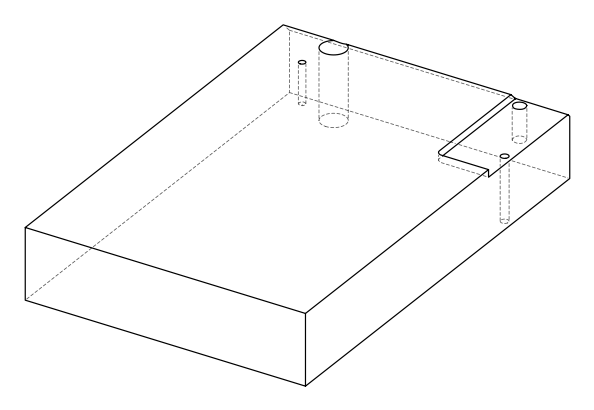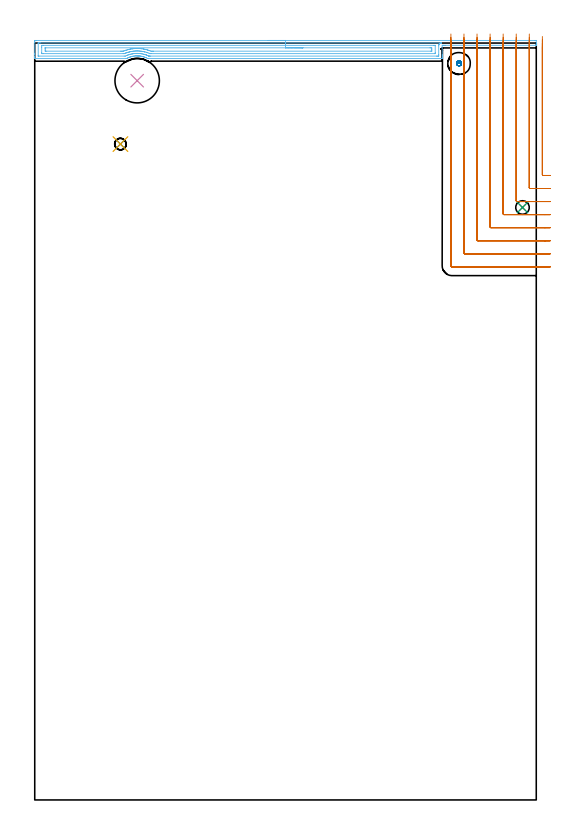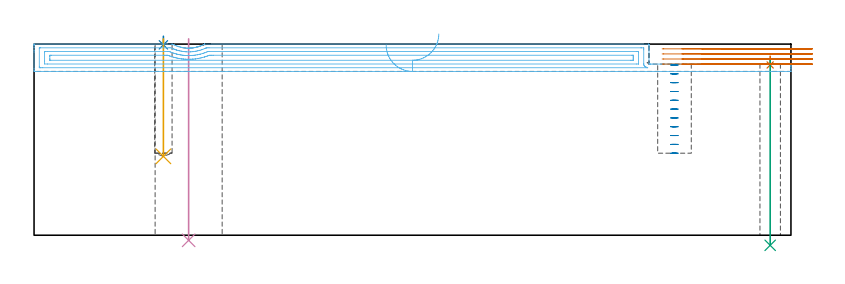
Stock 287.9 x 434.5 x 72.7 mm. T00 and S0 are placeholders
(PLAN: 8 operations, 5 tool changes, 19.1 min)
(1 SPOT_DRILL | STEP1HOLE | NXT0321_9005460120000 | 0.03 min | 739 mm3)
(2 SPOT_DRILL_1 | STEP1POCKET | NXT0321_9005460120000 | 0.03 min | 0 mm3)
(3 DRILL_THROUGH_HOLE_INTO_CENTER | STEP1HOLE | UGT0301_197 | 0.29 min | 3111 mm3)
(4 INDEXABLE_INSERT_DRILL_THROUGH_HOLE_FROM_SOLID | STEP1HOLE_1 | NXT0302_022 | 0.31 min | 37088 mm3)
(5 DRILL_BLIND_HOLE_INTO_CENTER | STEP1POCKET | NXT0301_037 | 0.18 min | 1416 mm3)
(6 AREA_MILL | FG_CHAMFER_SURFACE | UGT0205_001 | 8.18 min | 15560 mm3)
(7 MILL_CORNER_NOTCH_RECTANGULAR | CORNER_NOTCH_RECTANGULAR | UGT0201_128 | Follow Part, ap 2.5, ae 75% | 9.45 min | 51297 mm3)
(8 MILL_BLIND_HOLE_FROM_SOLID_MATERIAL | STEP1POCKET_1 | UGT0201_128 | Spiral | 0.6 min | 4329 mm3)
(TOOL NXT0321_9005460120000 | NC Spot Drill, 142deg, 12mm, Carbide, Uncoated | D12 PA142 FL30 Z2)
(TOOL UGT0301_197 | Twist Drill 7.8 mm | D7.8 PA118 FL73 Z2)
(TOOL NXT0302_022 | Index. Insert Drill 25.5mm [880-D2550L25-03] | D25.5 PA176 FL77 Z2)
(TOOL NXT0301_037 | Carbide Drill 6.6mm [860.1-0660-033A1-MM 2214] | D6.6 PA140 FL53 Z2)
(TOOL UGT0205_001 | Chamfer Mill 20 x 3 x 45 deg. | D20 FL50 Z2)
(TOOL UGT0201_128 | Carbide End Mill 10.0 | D10 FL15 Z4)
(OP 1 SPOT_DRILL)
G17 G21 G94 G90
T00 M6
G54
G17 G0 G90 X280. Y340.1 S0 M3
G43 Z82.7 H0
G94 G81 G98 Z64.764 F250. R68.1
G80
M5
M2
(OP 2 SPOT_DRILL_1)
G17 G21 G94 G90
T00 M6
G54
G17 G0 G90 X49.2 Y376.5 S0 M3
G43 Z82.7 H0
G94 G81 G98 Z72.416 F250. R75.7
G80
M5
M2
(OP 3 DRILL_THROUGH_HOLE_INTO_CENTER)
G17 G21 G94 G90
T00 M6
G54
G17 G0 G90 X280. Y340.1 S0 M3
G43 Z82.7 H0
G94 G73 G98 Z-3.843 F250. Q7.66 R67.1
G80
M5
M2
(OP 4 INDEXABLE_INSERT_DRILL_THROUGH_HOLE_FROM_SOLID)
G17 G21 G94 G90
T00 M6
G54
G17 G0 G90 X58.8 Y412.9 S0 M3
G43 Z82.7 H1
G94 G81 G98 Z-1.945 F250. R74.7
G80
M5
M2
(OP 5 DRILL_BLIND_HOLE_INTO_CENTER)
G17 G21 G94 G90
T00 M6
G54
G17 G0 G90 X49.2 Y376.5 S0 M3
G43 Z82.7 H1
G94 G81 G98 Z30. F250. R74.7
G80
M5
M2
(OP 6 AREA_MILL)
G17 G21 G94 G90
T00 M6
G54
G17 G0 G90 X133.95 Y436. S1061 M3
G43 Z82.7 H0
Z72.3
G94 G1 X133.988 Z71.428 F250.
X134.102 Z70.564
X134.291 Z69.712
X134.553 Z68.88
X134.887 Z68.074
X135.29 Z67.3
X135.758 Z66.564
X136.29 Z65.872
X136.879 Z65.229
X137.522 Z64.64
X138.214 Z64.108
X138.95 Z63.64
X139.724 Z63.237
X140.53 Z62.903
X141.362 Z62.641
X142.214 Z62.452
X143.078 Z62.338
X143.95 Z62.3
X287.286
X287.54 Y435.998 Z62.302
X287.897 Y435.991 Z62.305
X287.899 Y435.948 Z62.349
X287.9 Y434.744 Z63.552
Y434.086 Z64.213
Y433.7 Z64.599
X287.894 Y433.283 Z65.009
X287.89 Y433.202 Z65.088
X287.732 Y433.2 Z65.1
X235.489
X234.596 Y433.199 Z65.096
X234.584 Y433.2 Z65.1
X234.043 Y433.199 Z65.099
X233.9
Y427.733 Z70.563
Y427.151 Z71.148
Y426.709 Z71.59
Y425.98 Z72.318
X233.899 Y425.851 Z72.447
X233.89 Y425.606 Z72.692
X233.702 Y425.6 Z72.7
X64.914
X64.895 Y425.604 Z72.695
X64.874 Y425.61 Z72.689
X64.805 Y425.646 Z72.654
X64.656 Y425.723 Z72.576
X64.072 Y426.002 Z72.296
X63.628 Y426.194 Z72.105
X63.411 Y426.28 Z72.02
X63.18 Y426.368 Z71.928
X62.81 Y426.497 Z71.8
X62.438 Y426.617 Z71.681
X62.288 Y426.66 Z71.638
X62.235 Y426.674 Z71.624
X61.842 Y426.776 Z71.523
X61.395 Y426.876 Z71.421
X61.342 Y426.885 Z71.41
X60.949 Y426.961 Z71.338
X60.503 Y427.029 Z71.269
X60.449 Y427.035 Z71.262
X60.057 Y427.081 Z71.217
X59.74 Y427.108 Z71.191
X59.61 Y427.117 Z71.179
X59.556 Y427.119 Z71.175
X59.338 Y427.13 Z71.167
X59.164 Y427.138 Z71.158
X58.999 Y427.139 Z71.153
X58.8 Y427.142 Z71.151
X58.718 Y427.143 Z71.15
X58.271 Y427.133 Z71.163
X58.219 Y427.13 Z71.166
X57.825 Y427.106 Z71.188
X57.378 Y427.064 Z71.232
X56.933 Y427.004 Z71.29
X56.486 Y426.928 Z71.364
X56.43 Y426.917 Z71.374
X56.269 Y426.887 Z71.411
X56.118 Y426.856 Z71.442
X56.04 Y426.84 Z71.456
X55.984 Y426.825 Z71.468
X55.647 Y426.746 Z71.553
X55.6 Y426.735 Z71.564
X55.162 Y426.617 Z71.682
X54.7 Y426.465 Z71.833
X54.644 Y426.445 Z71.853
X54.255 Y426.306 Z71.993
X53.807 Y426.124 Z72.174
X53.363 Y425.926 Z72.371
X53.135 Y425.815 Z72.482
X52.943 Y425.721 Z72.574
X52.871 Y425.684 Z72.611
X52.713 Y425.604 Z72.69
X52.411 Y425.6 Z72.7
X0.167
X0.01 Y425.602 Z72.688
X0.003 Y425.74 Z72.552
X0. Y425.885 Z72.414
Y426.199 Z72.1
Y426.856 Z71.438
Y428.061 Z70.236
Y428.609 Z69.685
Y435.018 Z63.279
X0.005 Y435.62 Z62.677
X0.01 Y435.993 Z62.305
X0.23 Y435.996 Z62.302
X0.614 Y436. Z62.3
X143.95
Y434.586 Z63.714
X232.97
X233.183 Y434.584 Z63.716
X233.365 Y434.581 Z63.719
X233.423 Y434.579 Z63.721
X233.332 Y434.556 Z63.744
X233.232 Y434.53 Z63.77
X233.123 Y434.499 Z63.801
X233.075 Y434.483 Z63.817
X232.903 Y434.418 Z63.882
X232.809 Y434.377 Z63.923
X232.621 Y434.278 Z64.022
X232.483 Y434.188 Z64.112
X232.312 Y434.048 Z64.252
X232.148 Y433.867 Z64.433
X232.056 Y433.73 Z64.57
X232.025 Y433.671 Z64.629
X231.916 Y433.369 Z64.931
X231.9 Y433.006 Z65.294
Y432.991 Z65.309
Y427.749 Z70.551
X231.898 Y427.303 Z70.997
X231.893 Y427.088 Z71.212
X231.89 Y427.035 Z71.265
X231.884 Y427.021 Z71.279
X231.859 Y427.019 Z71.281
X231.753 Y427.016 Z71.284
X231.023 Y427.014 Z71.286
X230.862
X66.539
X65.807 Y427.016 Z71.284
X65.643 Y427.018 Z71.282
X65.558 Y427.021 Z71.279
X65.431 Y427.069 Z71.231
X65.199 Y427.168 Z71.132
X64.914 Y427.288 Z71.012
X64.153 Y427.604 Z70.696
X64.021 Y427.651 Z70.649
X63.786 Y427.733 Z70.567
X63.128 Y427.938 Z70.362
X62.836 Y428.019 Z70.281
X62.235 Y428.165 Z70.135
X61.676 Y428.281 Z70.019
X61.342 Y428.341 Z69.959
X60.613 Y428.448 Z69.852
X60.525 Y428.459 Z69.841
X60.449 Y428.466 Z69.834
X59.635 Y428.532 Z69.768
X59.556 Y428.536 Z69.764
X58.713 Y428.56 Z69.74
X58.696
X57.841 Y428.529 Z69.771
X57.77 Y428.522 Z69.778
X57.037 Y428.452 Z69.848
X56.877 Y428.432 Z69.868
X56.255 Y428.343 Z69.957
X56.129 Y428.323 Z69.977
X55.984 Y428.295 Z70.005
X55.509 Y428.198 Z70.102
X55.091 Y428.099 Z70.201
X54.794 Y428.024 Z70.276
X54.198 Y427.855 Z70.445
X54.102 Y427.826 Z70.474
X53.816 Y427.733 Z70.567
X53.36 Y427.57 Z70.73
X53.305 Y427.549 Z70.751
X52.986 Y427.42 Z70.88
X52.065 Y427.021 Z71.279
X51.357 Y427.014 Z71.286
X2.4 Y427.015 Z71.285
X2.238 Y427.016 Z71.284
X2.05 Y427.02 Z71.28
X2.011 Y427.021 Z71.279
X2.006 Y427.048 Z71.252
X2.004 Y427.078 Z71.222
X2.001 Y427.248 Z71.052
X2. Y434.26 Z64.04
X2.002 Y434.391 Z63.909
X2.005 Y434.495 Z63.805
X2.01 Y434.564 Z63.736
X2.018 Y434.579 Z63.721
X2.035 Y434.58 Z63.72
X2.4 Y434.585 Z63.715
X2.561 Y434.586 Z63.714
X3.293
X143.95
Y433.172 Z65.128
X229.237 Y433.171 Z65.129
X229.887 Y433.165 Z65.135
X229.895 Y433.141 Z65.159
X229.898 Y433.084 Z65.216
X229.9 Y432.991 Z65.309
X229.899 Y428.836 Z69.464
X229.895 Y428.609 Z69.691
X229.89 Y428.448 Z69.852
X229.884 Y428.435 Z69.865
X229.826 Y428.433 Z69.867
X229.728 Y428.43 Z69.87
X229.605 Y428.429 Z69.871
X229.421 Y428.428 Z69.872
X66.7 Y428.429 Z69.871
X66.346 Y428.432 Z69.868
X66.17 Y428.435 Z69.865
X66.126 Y428.437 Z69.863
X65.696 Y428.609 Z69.691
X64.914 Y428.911 Z69.389
X64.441 Y429.073 Z69.227
X64.021 Y429.205 Z69.095
X63.177 Y429.438 Z68.862
X63.128 Y429.45 Z68.85
X62.981 Y429.485 Z68.815
X62.235 Y429.639 Z68.661
X62.041 Y429.676 Z68.624
X61.342 Y429.783 Z68.517
X60.988 Y429.833 Z68.467
X60.449 Y429.886 Z68.414
X60.004 Y429.922 Z68.378
X59.556 Y429.947 Z68.353
X59.072 Y429.96 Z68.34
X58.663 Y429.968 Z68.332
X58.187 Y429.952 Z68.348
X57.77 Y429.936 Z68.364
X57.342 Y429.905 Z68.395
X56.877 Y429.863 Z68.437
X56.532 Y429.824 Z68.476
X55.984 Y429.745 Z68.555
X55.755 Y429.709 Z68.591
X55.091 Y429.588 Z68.712
X55.004 Y429.571 Z68.729
X54.618 Y429.485 Z68.815
X54.283 Y429.402 Z68.898
X54.198 Y429.379 Z68.921
X53.591 Y429.205 Z69.095
X53.305 Y429.119 Z69.181
X52.916 Y428.99 Z69.31
X52.411 Y428.81 Z69.49
X52.264 Y428.754 Z69.546
X51.902 Y428.609 Z69.691
X51.632 Y428.497 Z69.803
X51.518 Y428.452 Z69.848
X51.471 Y428.435 Z69.865
X51.429 Y428.433 Z69.867
X51.341 Y428.43 Z69.87
X51.164 Y428.429 Z69.871
X50.809 Y428.428 Z69.872
X5.079 Y428.429 Z69.871
X4.369 Y428.43 Z69.87
X4.186 Y428.432 Z69.868
X4.012 Y428.435 Z69.865
X4.006 Y428.609 Z69.691
X4.002 Y428.79 Z69.51
X4. Y432.115 Z66.185
X4.009 Y433.165 Z65.135
X5.079 Y433.171 Z65.129
X143.95 Y433.172 Z65.128
Y431.757 Z66.543
X226.922
X227.451 Y431.754 Z66.546
X227.822 Y431.75 Z66.55
X227.89 Y431.744 Z66.556
X227.896 Y431.678 Z66.622
X227.899 Y431.238 Z67.062
X227.9 Y430.798 Z67.502
Y430.362 Z67.938
X227.898 Y429.923 Z68.377
X227.892 Y429.859 Z68.441
X227.888 Y429.849 Z68.451
X227.879 Y429.847 Z68.453
X227.848 Y429.845 Z68.455
X227.716 Y429.843 Z68.457
X227.451
X68.122
X67.593 Y429.844 Z68.456
X67.227 Y429.845 Z68.455
X66.7 Y429.85 Z68.45
X66.107 Y430.068 Z68.232
X65.807 Y430.177 Z68.123
X65.272 Y430.362 Z67.938
X64.914 Y430.476 Z67.824
X64.746 Y430.526 Z67.774
X64.021 Y430.717 Z67.583
X63.536 Y430.838 Z67.462
X63.128 Y430.925 Z67.375
X62.409 Y431.068 Z67.232
X62.235 Y431.096 Z67.204
X61.35 Y431.23 Z67.07
X61.286 Y431.238 Z67.062
X60.449 Y431.315 Z66.985
X60.364 Y431.322 Z66.978
X60.174 Y431.333 Z66.967
X59.556 Y431.365 Z66.935
X59.421 Y431.371 Z66.929
X59.181 Y431.376 Z66.924
X58.663 Y431.382 Z66.918
X58.516
X58.275 Y431.375 Z66.925
X57.77 Y431.357 Z66.943
X57.654 Y431.352 Z66.948
X57.451 Y431.338 Z66.962
X56.877 Y431.294 Z67.006
X56.824 Y431.29 Z67.01
X56.312 Y431.238 Z67.062
X56.022 Y431.2 Z67.1
X55.984 Y431.195 Z67.105
X55.253 Y431.079 Z67.221
X55.091 Y431.051 Z67.249
X54.505 Y430.937 Z67.363
X54.198 Y430.869 Z67.431
X53.781 Y430.771 Z67.529
X53.305 Y430.647 Z67.653
X53.078 Y430.584 Z67.716
X52.411 Y430.391 Z67.909
X52.389 Y430.384 Z67.916
X52.321 Y430.362 Z67.938
X51.73 Y430.154 Z68.146
X51.518 Y430.078 Z68.222
X51.079 Y429.917 Z68.383
X50.887 Y429.85 Z68.45
X50.625 Y429.847 Z68.453
X50.26 Y429.844 Z68.456
X49.732 Y429.843 Z68.457
X49.368
X6.501
X6.137 Y429.845 Z68.455
X6.073 Y429.846 Z68.454
X6.011 Y429.849 Z68.451
X6. Y430.362 Z67.938
Y431.211 Z67.089
X6.001 Y431.663 Z66.637
X6.002 Y431.716 Z66.584
X6.006 Y431.741 Z66.559
X6.009 Y431.749 Z66.551
X6.02 Y431.751 Z66.549
X6.16 Y431.755 Z66.545
X6.337 Y431.757 Z66.543
X143.95
X144.822 Z66.581
X145.686 Z66.695
X146.538 Z66.883
X147.37 Z67.146
X148.176 Z67.48
X148.95 Z67.882
X149.686 Z68.351
X150.378 Z68.882
X151.021 Z69.472
X151.61 Z70.115
X152.142 Z70.807
X152.61 Z71.543
X153.013 Z72.316
X153.347 Z73.122
X153.609 Z73.954
X153.798 Z74.806
X153.912 Z75.671
X153.95 Z76.543
G0 Z82.7
M5
M2
(OP 7 MILL_CORNER_NOTCH_RECTANGULAR)
G17 G21 G94 G90
T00 M6
G54
G17 G0 G90 X291.4 Y432.477 S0 M3
G43 Z82.825 H0
Z70.893
G94 G1 Y429.477 F250.
Y358.995 F500.
G3 X291.895 Y358.5 R0.5
G1 X292.9
X295.9 F250.
G0 Z82.825
X283.9 Y433.906
Z70.893
G1 Y430.906
Y351.495 F500.
G3 X284.395 Y351. R0.5
G1 X292.9
X295.9 F250.
G0 Z82.825
X276.4 Y433.906
Z70.893
G1 Y430.906
Y343.996 F500.
G3 X276.896 Y343.5 R0.5
G1 X292.9
X295.9 F250.
G0 Z82.825
X268.9 Y433.906
Z70.893
G1 Y430.906
Y336.496 F500.
G3 X269.396 Y336. R0.5
G1 X292.9
X295.9 F250.
G0 Z82.825
X261.4 Y433.906
Z70.893
G1 Y430.906
Y328.996 F500.
G3 X261.896 Y328.5 R0.5
G1 X292.9
X295.9 F250.
G0 Z82.825
X253.9 Y433.906
Z70.893
G1 Y430.906
Y321.496 F500.
G3 X254.396 Y321. R0.5
G1 X292.9
X295.9 F250.
G0 Z82.825
X246.4 Y433.906
Z70.893
G1 Y430.906
Y313.997 F500.
G3 X246.897 Y313.5 R0.5
G1 X292.9
X295.9 F250.
G0 Z82.825
X238.9 Y433.906
Z70.893
G1 Y430.906
Y306.6 F500.
G3 X239.5 Y306. R0.6
G1 X292.9
X295.9 F250.
G0 Z82.825
X291.4 Y434.408
Z68.962
G1 Y431.408
Y358.995 F500.
G3 X291.895 Y358.5 R0.5
G1 X292.9
X295.9 F250.
G0 Z82.825
X283.9 Y435.838
Z68.962
G1 Y432.838
Y351.495 F500.
G3 X284.395 Y351. R0.5
G1 X292.9
X295.9 F250.
G0 Z82.825
X276.4 Y435.838
Z68.962
G1 Y432.838
Y343.996 F500.
G3 X276.896 Y343.5 R0.5
G1 X292.9
X295.9 F250.
G0 Z82.825
X268.9 Y435.838
Z68.962
G1 Y432.838
Y336.496 F500.
G3 X269.396 Y336. R0.5
G1 X292.9
X295.9 F250.
G0 Z82.825
X261.4 Y435.838
Z68.962
G1 Y432.838
Y328.996 F500.
G3 X261.896 Y328.5 R0.5
G1 X292.9
X295.9 F250.
G0 Z82.825
X253.9 Y435.838
Z68.962
G1 Y432.838
Y321.496 F500.
G3 X254.396 Y321. R0.5
G1 X292.9
X295.9 F250.
G0 Z82.825
X246.4 Y435.838
Z68.962
G1 Y432.838
Y313.997 F500.
G3 X246.897 Y313.5 R0.5
G1 X292.9
X295.9 F250.
G0 Z82.825
X238.9 Y435.838
Z68.962
G1 Y432.838
Y306.6 F500.
G3 X239.5 Y306. R0.6
G1 X292.9
X295.9 F250.
G0 Z82.825
X291.4 Y436.339
Z67.031
G1 Y433.339
Y358.995 F500.
G3 X291.895 Y358.5 R0.5
G1 X292.9
X295.9 F250.
G0 Z82.825
X283.9 Y437.769
Z67.031
G1 Y434.769
Y351.495 F500.
G3 X284.395 Y351. R0.5
G1 X292.9
X295.9 F250.
G0 Z82.825
X276.4 Y437.769
Z67.031
G1 Y434.769
Y343.996 F500.
G3 X276.896 Y343.5 R0.5
G1 X292.9
X295.9 F250.
G0 Z82.825
X268.9 Y437.769
Z67.031
G1 Y434.769
Y336.496 F500.
G3 X269.396 Y336. R0.5
G1 X292.9
X295.9 F250.
G0 Z82.825
X261.4 Y437.769
Z67.031
G1 Y434.769
Y328.996 F500.
G3 X261.896 Y328.5 R0.5
G1 X292.9
X295.9 F250.
G0 Z82.825
X253.9 Y437.769
Z67.031
G1 Y434.769
Y321.496 F500.
G3 X254.396 Y321. R0.5
G1 X292.9
X295.9 F250.
G0 Z82.825
X246.4 Y437.769
Z67.031
G1 Y434.769
Y313.997 F500.
G3 X246.897 Y313.5 R0.5
G1 X292.9
X295.9 F250.
G0 Z82.825
X238.9 Y437.769
Z67.031
G1 Y434.769
Y306.6 F500.
G3 X239.5 Y306. R0.6
G1 X292.9
X295.9 F250.
G0 Z82.825
X291.4 Y438.27
Z65.1
G1 Y435.27
Y358.995 F500.
G3 X291.895 Y358.5 R0.5
G1 X292.9
X295.9 F250.
G0 Z82.825
X283.9 Y439.699
Z65.1
G1 Y436.699
Y351.495 F500.
G3 X284.395 Y351. R0.5
G1 X292.9
X295.9 F250.
G0 Z82.825
X276.4 Y439.699
Z65.1
G1 Y436.699
Y343.996 F500.
G3 X276.896 Y343.5 R0.5
G1 X292.9
X295.9 F250.
G0 Z82.825
X268.9 Y439.699
Z65.1
G1 Y436.699
Y336.496 F500.
G3 X269.396 Y336. R0.5
G1 X292.9
X295.9 F250.
G0 Z82.825
X261.4 Y439.699
Z65.1
G1 Y436.699
Y328.996 F500.
G3 X261.896 Y328.5 R0.5
G1 X292.9
X295.9 F250.
G0 Z82.825
X253.9 Y439.699
Z65.1
G1 Y436.699
Y321.496 F500.
G3 X254.396 Y321. R0.5
G1 X292.9
X295.9 F250.
G0 Z82.825
X246.4 Y439.699
Z65.1
G1 Y436.699
Y313.997 F500.
G3 X246.897 Y313.5 R0.5
G1 X292.9
X295.9 F250.
G0 Z82.825
X238.9 Y439.699
Z65.1
G1 Y436.699
Y306.6 F500.
G3 X239.5 Y306. R0.6
G1 X292.9
X295.9 F250.
G0 Z82.825
M5
M2
(OP 8 MILL_BLIND_HOLE_FROM_SOLID_MATERIAL)
G17 G21 G94 G90
T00 M6
G54
G17 G0 G90 X243.6 Y422.8 S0 M3
G43 Z82.7 H0
Z64.745
G94 G3 X244.234 Y423.566 R0.645 F250.
X243.338 Y424.175 R0.766
X242.225 Y422.538 R1.4
X243.338 Y424.175 R-1.4
X242.781 Y423.356 R0.7
X243.6 Y422.8 R0.7
G0 Z61.391
G3 X244.234 Y423.566 R0.645
X243.338 Y424.175 R0.766
X242.225 Y422.538 R1.4
X243.338 Y424.175 R-1.4
X242.781 Y423.356 R0.7
X243.6 Y422.8 R0.7
G0 Z58.036
G3 X244.234 Y423.566 R0.645
X243.338 Y424.175 R0.766
X242.225 Y422.538 R1.4
X243.338 Y424.175 R-1.4
X242.781 Y423.356 R0.7
X243.6 Y422.8 R0.7
G0 Z54.682
G3 X244.234 Y423.566 R0.645
X243.338 Y424.175 R0.766
X242.225 Y422.538 R1.4
X243.338 Y424.175 R-1.4
X242.781 Y423.356 R0.7
X243.6 Y422.8 R0.7
G0 Z51.327
G3 X244.234 Y423.566 R0.645
X243.338 Y424.175 R0.766
X242.225 Y422.538 R1.4
X243.338 Y424.175 R-1.4
X242.781 Y423.356 R0.7
X243.6 Y422.8 R0.7
G0 Z47.973
G3 X244.234 Y423.566 R0.645
X243.338 Y424.175 R0.766
X242.225 Y422.538 R1.4
X243.338 Y424.175 R-1.4
X242.781 Y423.356 R0.7
X243.6 Y422.8 R0.7
G0 Z44.618
G3 X244.234 Y423.566 R0.645
X243.338 Y424.175 R0.766
X242.225 Y422.538 R1.4
X243.338 Y424.175 R-1.4
X242.781 Y423.356 R0.7
X243.6 Y422.8 R0.7
G0 Z41.264
G3 X244.234 Y423.566 R0.645
X243.338 Y424.175 R0.766
X242.225 Y422.538 R1.4
X243.338 Y424.175 R-1.4
X242.781 Y423.356 R0.7
X243.6 Y422.8 R0.7
G0 Z37.909
G3 X244.234 Y423.566 R0.645
X243.338 Y424.175 R0.766
X242.225 Y422.538 R1.4
X243.338 Y424.175 R-1.4
X242.781 Y423.356 R0.7
X243.6 Y422.8 R0.7
G0 Z34.555
G3 X244.234 Y423.566 R0.645
X243.338 Y424.175 R0.766
X242.225 Y422.538 R1.4
X243.338 Y424.175 R-1.4
X242.781 Y423.356 R0.7
X243.6 Y422.8 R0.7
G0 Z31.2
G3 X244.234 Y423.566 R0.645
X243.338 Y424.175 R0.766
X242.225 Y422.538 R1.4
X243.338 Y424.175 R-1.4
X242.781 Y423.356 R0.7
X243.6 Y422.8 R0.7
G0 Z82.7
M5
M2
